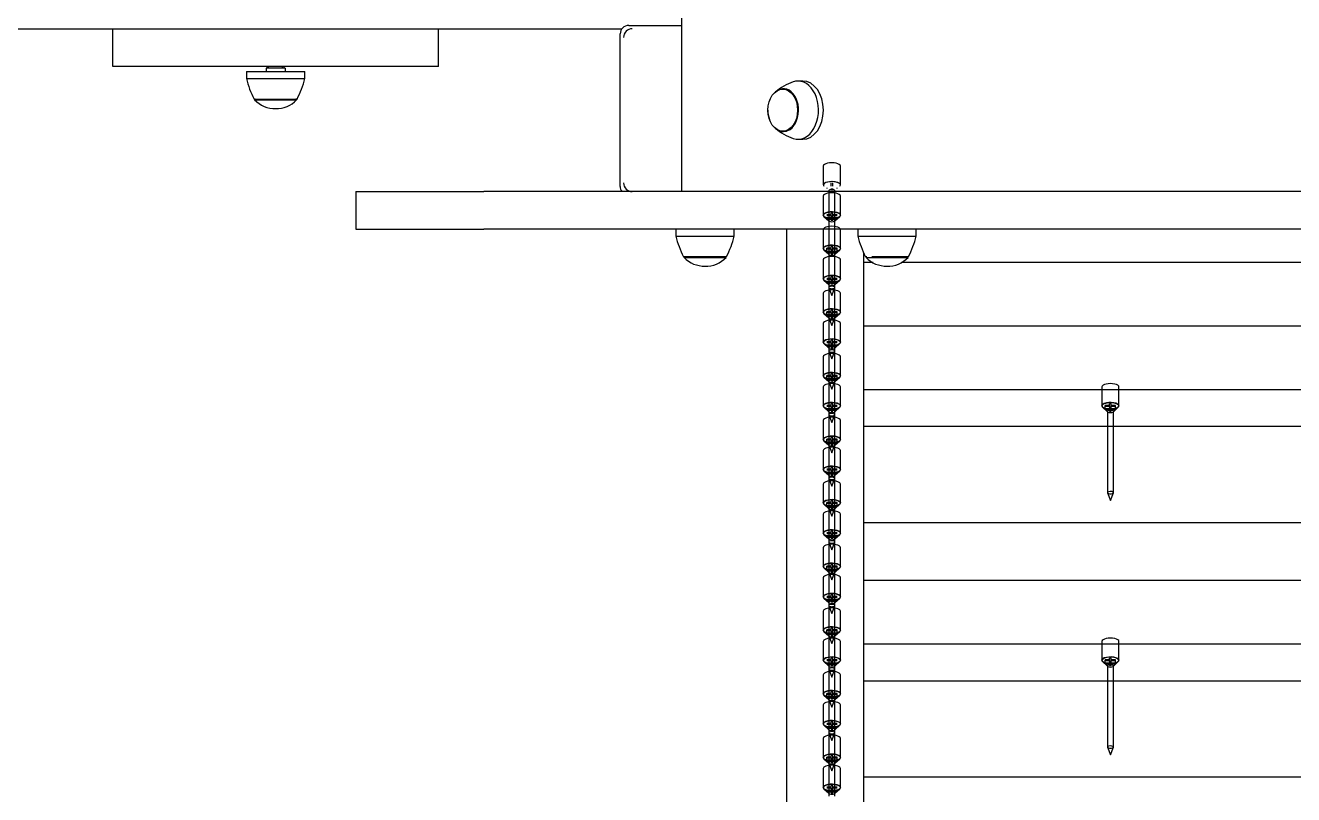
# Model space of a CAD drawing. Header units: millimetres. Extents: x 1089 to 46270, y 1624 to 35257.
# Drawn here: x 1147.19 to 1147.93, y 1645.432 to 1645.881 of the extents above; entities that cross this region are included whole.
import ezdxf

# ---------------------------------------------------------------- set-up
doc = ezdxf.new("R2010")
doc.units = ezdxf.units.MM

# ---------------------------------------------------------------- blocks, each defined once
blk = doc.blocks.new('A$C411B504A')
at = {"ltscale": 25.4}
for p, q in [((3.20576, 1.98708), (3.20576, 0.77191)), ((0.7226, 0.86692), (3.17094, 0.86692)), ((2.8739, 0.84492), (2.8739, 0.86692)), ((3.06392, 0.84492), (3.06392, 0.86692)), ((3.17494, 0.86892), (3.20576, 0.86892)), ((3.16994, 0.77491), (3.16994, 0.86392)), ((3.06392, 0.84492), (2.8739, 0.84492)), ((2.96341, 0.84392), (2.96341, 0.84192)), ((2.96441, 0.84392), (2.96341, 0.84392)), ((2.96391, 0.84492), (2.96391, 0.84392)), ((2.97341, 0.84392), (2.96441, 0.84392)), ((2.96483, 0.84392), (2.96483, 0.84492)), ((2.97299, 0.84392), (2.97299, 0.84492)), ((2.97441, 0.84392), (2.97341, 0.84392)), ((2.97391, 0.84392), (2.97391, 0.84492)), ((2.97441, 0.84392), (2.97441, 0.84192)), ((2.95191, 0.84192), (2.95191, 0.83792)), ((2.95191, 0.84192), (2.98591, 0.84192)), ((2.95191, 0.83792), (2.98591, 0.83792)), ((2.98591, 0.83792), (2.98591, 0.84192)), ((3.27648, 0.83642), (3.27365, 0.83642)), ((3.26692, 0.83167), (3.26481, 0.83167)), ((2.95641, 0.82592), (2.98141, 0.82592)), ((2.95666, 0.82623), (2.95666, 0.82542)), ((2.95666, 0.82542), (2.98116, 0.82542)), ((2.98116, 0.82542), (2.98116, 0.82622)), ((3.26481, 0.80717), (3.26692, 0.80717)), ((3.27365, 0.80241), (3.27648, 0.80241)), ((3.28845, 0.7868), (3.28845, 0.77575)), ((3.29845, 0.77575), (3.29845, 0.7868)), ((3.01568, 0.77191), (3.09038, 0.77191)), ((3.01568, 0.77191), (3.01568, 0.74991)), ((3.76538, 0.77191), (3.09038, 0.77191)), ((3.29045, 0.77411), (3.29045, 0.77372)), ((3.2917, 0.77253), (3.2917, 0.71591)), ((3.29295, 0.77508), (3.29295, 0.77693)), ((3.29295, 0.77372), (3.29295, 0.77274)), ((3.29395, 0.77508), (3.29395, 0.77693)), ((3.29395, 0.77274), (3.29395, 0.77372)), ((3.2952, 0.71591), (3.2952, 0.77253)), ((3.29645, 0.77372), (3.29645, 0.77411)), ((3.28845, 0.76922), (3.28845, 0.75817)), ((3.29845, 0.75817), (3.29845, 0.76922)), ((3.28886, 0.7574), (3.2917, 0.75481)), ((3.29295, 0.75836), (3.29045, 0.75836)), ((3.29045, 0.75797), (3.29295, 0.75797)), ((3.29295, 0.75652), (3.29045, 0.75652)), ((3.29045, 0.75642), (3.29045, 0.75613)), ((3.29045, 0.75613), (3.29295, 0.75613)), ((3.2917, 0.75481), (3.29185, 0.75468)), ((3.29395, 0.75934), (3.29295, 0.75934)), ((3.29295, 0.7575), (3.29295, 0.75934)), ((3.29295, 0.7575), (3.29295, 0.75652)), ((3.29395, 0.7575), (3.29295, 0.7575)), ((3.29295, 0.757), (3.29395, 0.757)), ((3.29295, 0.75613), (3.29295, 0.75652)), ((3.29295, 0.75613), (3.29295, 0.75515)), ((3.29295, 0.75515), (3.29395, 0.75515)), ((3.29395, 0.7575), (3.29395, 0.75934)), ((3.29645, 0.75836), (3.29395, 0.75836)), ((3.29395, 0.75797), (3.29645, 0.75797)), ((3.29395, 0.75652), (3.29395, 0.7575)), ((3.29395, 0.75613), (3.29395, 0.75652)), ((3.29645, 0.75652), (3.29395, 0.75652)), ((3.29395, 0.75515), (3.29395, 0.75613)), ((3.29395, 0.75613), (3.29645, 0.75613)), ((3.29506, 0.75468), (3.2952, 0.75481)), ((3.2952, 0.75481), (3.29805, 0.7574)), ((3.29645, 0.75613), (3.29645, 0.75642)), ((3.01568, 0.74991), (3.09038, 0.74991)), ((3.76538, 0.74991), (3.09038, 0.74991)), ((3.20244, 0.74991), (3.20244, 0.74591)), ((3.23645, 0.74591), (3.23645, 0.74991)), ((3.26695, 0.74991), (3.26695, 0.0591)), ((3.28845, 0.74968), (3.28845, 0.73863)), ((3.29845, 0.73863), (3.29845, 0.74968)), ((3.30863, 0.74991), (3.30863, 0.74591)), ((3.34263, 0.74591), (3.34263, 0.74991)), ((3.20244, 0.74591), (3.23645, 0.74591)), ((3.30863, 0.74591), (3.34263, 0.74591)), ((3.20694, 0.73391), (3.23195, 0.73391)), ((3.20719, 0.73422), (3.20719, 0.73341)), ((3.20719, 0.73341), (3.2317, 0.73341)), ((3.2317, 0.73341), (3.2317, 0.73421)), ((3.28886, 0.73786), (3.2917, 0.73527)), ((3.29045, 0.73698), (3.29045, 0.73882)), ((3.29295, 0.73882), (3.29045, 0.73882)), ((3.29045, 0.73843), (3.29295, 0.73843)), ((3.29045, 0.73698), (3.29045, 0.73659)), ((3.29295, 0.73698), (3.29045, 0.73698)), ((3.29045, 0.73659), (3.29295, 0.73659)), ((3.2917, 0.73527), (3.29185, 0.73514)), ((3.29395, 0.7398), (3.29295, 0.7398)), ((3.29295, 0.73796), (3.29295, 0.7398)), ((3.29395, 0.73796), (3.29295, 0.73796)), ((3.29295, 0.73796), (3.29295, 0.73698)), ((3.29295, 0.73746), (3.29395, 0.73746)), ((3.29295, 0.73659), (3.29295, 0.73698)), ((3.29295, 0.73659), (3.29295, 0.73562)), ((3.29295, 0.73562), (3.29395, 0.73562)), ((3.29395, 0.73796), (3.29395, 0.7398)), ((3.29645, 0.73882), (3.29395, 0.73882)), ((3.29395, 0.73843), (3.29645, 0.73843)), ((3.29395, 0.73698), (3.29395, 0.73796)), ((3.29395, 0.73659), (3.29395, 0.73698)), ((3.29645, 0.73698), (3.29395, 0.73698)), ((3.29395, 0.73562), (3.29395, 0.73659)), ((3.29395, 0.73659), (3.29645, 0.73659)), ((3.29506, 0.73514), (3.2952, 0.73527)), ((3.2952, 0.73527), (3.29805, 0.73786)), ((3.29645, 0.73698), (3.29645, 0.73882)), ((3.29645, 0.73659), (3.29645, 0.73698)), ((3.31196, 0.73643), (3.31196, 0.0591)), ((3.31313, 0.73391), (3.31313, 0.73391)), ((3.31338, 0.73422), (3.31338, 0.73341)), ((3.31338, 0.73341), (3.33788, 0.73341)), ((3.31679, 0.73391), (3.33813, 0.73391)), ((3.33788, 0.73341), (3.33788, 0.73421)), ((3.28845, 0.73209), (3.28845, 0.72104)), ((3.29845, 0.72104), (3.29845, 0.73209)), ((3.31196, 0.73062), (3.31758, 0.73062)), ((3.33414, 0.73062), (3.7419, 0.73062)), ((3.28886, 0.72027), (3.2917, 0.71768)), ((3.29295, 0.72124), (3.29045, 0.72124)), ((3.29045, 0.72085), (3.29295, 0.72085)), ((3.29295, 0.7194), (3.29045, 0.7194)), ((3.29045, 0.7193), (3.29045, 0.71901)), ((3.29045, 0.71901), (3.29295, 0.71901)), ((3.29395, 0.72222), (3.29295, 0.72222)), ((3.29295, 0.72037), (3.29295, 0.72222)), ((3.29295, 0.72037), (3.29295, 0.7194)), ((3.29395, 0.72037), (3.29295, 0.72037)), ((3.29295, 0.71987), (3.29395, 0.71987)), ((3.29295, 0.71901), (3.29295, 0.7194)), ((3.29295, 0.71901), (3.29295, 0.71803)), ((3.29295, 0.71803), (3.29395, 0.71803)), ((3.29395, 0.72037), (3.29395, 0.72222)), ((3.29645, 0.72124), (3.29395, 0.72124)), ((3.29395, 0.72085), (3.29645, 0.72085)), ((3.29395, 0.7194), (3.29395, 0.72037)), ((3.29395, 0.71901), (3.29395, 0.7194)), ((3.29645, 0.7194), (3.29395, 0.7194)), ((3.29395, 0.71901), (3.29645, 0.71901)), ((3.29395, 0.71803), (3.29395, 0.71901)), ((3.2952, 0.71768), (3.29805, 0.72027)), ((3.29645, 0.71901), (3.29645, 0.7193)), ((3.28845, 0.71255), (3.28845, 0.7015)), ((3.2917, 0.71768), (3.29185, 0.71755)), ((3.2917, 0.71591), (3.2917, 0.69833)), ((3.29172, 0.71581), (3.29345, 0.71131)), ((3.29345, 0.71131), (3.29519, 0.71581)), ((3.29506, 0.71755), (3.2952, 0.71768)), ((3.2952, 0.69833), (3.2952, 0.71591)), ((3.29845, 0.7015), (3.29845, 0.71255)), ((3.28886, 0.70073), (3.2917, 0.69814)), ((3.29045, 0.69986), (3.29045, 0.7017)), ((3.29295, 0.7017), (3.29045, 0.7017)), ((3.29045, 0.70131), (3.29295, 0.70131)), ((3.29045, 0.69986), (3.29045, 0.69947)), ((3.29295, 0.69986), (3.29045, 0.69986)), ((3.29045, 0.69947), (3.29295, 0.69947)), ((3.2917, 0.69833), (3.2917, 0.67879)), ((3.2917, 0.69814), (3.29185, 0.69801)), ((3.29172, 0.69823), (3.29345, 0.69372)), ((3.29395, 0.70268), (3.29295, 0.70268)), ((3.29295, 0.70084), (3.29295, 0.70268)), ((3.29395, 0.70084), (3.29295, 0.70084)), ((3.29295, 0.70084), (3.29295, 0.69986)), ((3.29295, 0.70033), (3.29395, 0.70033)), ((3.29295, 0.69947), (3.29295, 0.69986)), ((3.29295, 0.69947), (3.29295, 0.69849)), ((3.29295, 0.69849), (3.29395, 0.69849)), ((3.29345, 0.69372), (3.29519, 0.69823)), ((3.29395, 0.70084), (3.29395, 0.70268)), ((3.29645, 0.7017), (3.29395, 0.7017)), ((3.29395, 0.70131), (3.29645, 0.70131)), ((3.29395, 0.69986), (3.29395, 0.70084)), ((3.29395, 0.69947), (3.29395, 0.69986)), ((3.29645, 0.69986), (3.29395, 0.69986)), ((3.29395, 0.69849), (3.29395, 0.69947)), ((3.29395, 0.69947), (3.29645, 0.69947)), ((3.29506, 0.69801), (3.2952, 0.69814)), ((3.2952, 0.69814), (3.29805, 0.70073)), ((3.2952, 0.67879), (3.2952, 0.69833)), ((3.29645, 0.69986), (3.29645, 0.7017)), ((3.29645, 0.69947), (3.29645, 0.69986)), ((3.28845, 0.69497), (3.28845, 0.68392)), ((3.29845, 0.68392), (3.29845, 0.69497)), ((3.31196, 0.6935), (4.25509, 0.6935)), ((3.28886, 0.68315), (3.2917, 0.68056)), ((3.29295, 0.68411), (3.29045, 0.68411)), ((3.29045, 0.68372), (3.29295, 0.68372)), ((3.29295, 0.68227), (3.29045, 0.68227)), ((3.29045, 0.68217), (3.29045, 0.68188)), ((3.29045, 0.68188), (3.29295, 0.68188)), ((3.29395, 0.68509), (3.29295, 0.68509)), ((3.29295, 0.68325), (3.29295, 0.68509)), ((3.29395, 0.68325), (3.29295, 0.68325)), ((3.29295, 0.68325), (3.29295, 0.68227)), ((3.29295, 0.68275), (3.29395, 0.68275)), ((3.29295, 0.68188), (3.29295, 0.68227)), ((3.29295, 0.68188), (3.29295, 0.68091)), ((3.29295, 0.68091), (3.29395, 0.68091)), ((3.29395, 0.68325), (3.29395, 0.68509)), ((3.29645, 0.68411), (3.29395, 0.68411)), ((3.29395, 0.68372), (3.29645, 0.68372)), ((3.29395, 0.68227), (3.29395, 0.68325)), ((3.29395, 0.68188), (3.29395, 0.68227)), ((3.29645, 0.68227), (3.29395, 0.68227)), ((3.29395, 0.68188), (3.29645, 0.68188)), ((3.29395, 0.68091), (3.29395, 0.68188)), ((3.2952, 0.68056), (3.29805, 0.68315)), ((3.29645, 0.68188), (3.29645, 0.68217)), ((3.28845, 0.67543), (3.28845, 0.66438)), ((3.2917, 0.68056), (3.29185, 0.68043)), ((3.2917, 0.67879), (3.2917, 0.6612)), ((3.29172, 0.67869), (3.29345, 0.67418)), ((3.29345, 0.67418), (3.29519, 0.67869)), ((3.29506, 0.68043), (3.2952, 0.68056)), ((3.2952, 0.6612), (3.2952, 0.67879)), ((3.29845, 0.66438), (3.29845, 0.67543)), ((3.28886, 0.66361), (3.2917, 0.66102)), ((3.29295, 0.66458), (3.29045, 0.66458)), ((3.29045, 0.66273), (3.29045, 0.66458)), ((3.29045, 0.66418), (3.29295, 0.66418)), ((3.29045, 0.66273), (3.29045, 0.66234)), ((3.29295, 0.66273), (3.29045, 0.66273)), ((3.29045, 0.66234), (3.29295, 0.66234)), ((3.2917, 0.6612), (3.2917, 0.64166)), ((3.2917, 0.66102), (3.29185, 0.66089)), ((3.29172, 0.6611), (3.29345, 0.6566)), ((3.29395, 0.66555), (3.29295, 0.66555)), ((3.29295, 0.66371), (3.29295, 0.66555)), ((3.29295, 0.66371), (3.29295, 0.66273)), ((3.29395, 0.66371), (3.29295, 0.66371)), ((3.29295, 0.66321), (3.29395, 0.66321)), ((3.29295, 0.66234), (3.29295, 0.66273)), ((3.29295, 0.66234), (3.29295, 0.66137)), ((3.29295, 0.66137), (3.29395, 0.66137)), ((3.29345, 0.6566), (3.29519, 0.6611)), ((3.29395, 0.66371), (3.29395, 0.66555)), ((3.29645, 0.66458), (3.29395, 0.66458)), ((3.29395, 0.66418), (3.29645, 0.66418)), ((3.29395, 0.66273), (3.29395, 0.66371)), ((3.29395, 0.66234), (3.29395, 0.66273)), ((3.29645, 0.66273), (3.29395, 0.66273)), ((3.29395, 0.66234), (3.29645, 0.66234)), ((3.29395, 0.66137), (3.29395, 0.66234)), ((3.29506, 0.66089), (3.2952, 0.66102)), ((3.2952, 0.66102), (3.29805, 0.66361)), ((3.2952, 0.64166), (3.2952, 0.6612)), ((3.29645, 0.66273), (3.29645, 0.66458)), ((3.29645, 0.66234), (3.29645, 0.66273)), ((3.28845, 0.65784), (3.28845, 0.64679)), ((3.29845, 0.64679), (3.29845, 0.65784)), ((3.31196, 0.65637), (4.25509, 0.65637)), ((3.45098, 0.65784), (3.45098, 0.64679)), ((3.46098, 0.64679), (3.46098, 0.65784)), ((3.28886, 0.64602), (3.2917, 0.64343)), ((3.29295, 0.64699), (3.29045, 0.64699)), ((3.29045, 0.6466), (3.29295, 0.6466)), ((3.29295, 0.64515), (3.29045, 0.64515)), ((3.29045, 0.64505), (3.29045, 0.64476)), ((3.29045, 0.64476), (3.29295, 0.64476)), ((3.29395, 0.64797), (3.29295, 0.64797)), ((3.29295, 0.64613), (3.29295, 0.64797)), ((3.29295, 0.64613), (3.29295, 0.64515)), ((3.29395, 0.64613), (3.29295, 0.64613)), ((3.29295, 0.64562), (3.29395, 0.64562)), ((3.29295, 0.64476), (3.29295, 0.64515)), ((3.29295, 0.64476), (3.29295, 0.64378)), ((3.29395, 0.64613), (3.29395, 0.64797)), ((3.29645, 0.64699), (3.29395, 0.64699)), ((3.29395, 0.6466), (3.29645, 0.6466)), ((3.29395, 0.64515), (3.29395, 0.64613)), ((3.29645, 0.64515), (3.29395, 0.64515)), ((3.29395, 0.64476), (3.29395, 0.64515)), ((3.29395, 0.64476), (3.29645, 0.64476)), ((3.29395, 0.64378), (3.29395, 0.64476)), ((3.2952, 0.64343), (3.29805, 0.64602)), ((3.29645, 0.64476), (3.29645, 0.64505)), ((3.45138, 0.64602), (3.45423, 0.64343)), ((3.45548, 0.64699), (3.45298, 0.64699)), ((3.45298, 0.64515), (3.45298, 0.64699)), ((3.45298, 0.6466), (3.45548, 0.6466)), ((3.45298, 0.64515), (3.45298, 0.64476)), ((3.45548, 0.64515), (3.45298, 0.64515)), ((3.45298, 0.64476), (3.45548, 0.64476)), ((3.45648, 0.64797), (3.45548, 0.64797)), ((3.45548, 0.64613), (3.45548, 0.64797)), ((3.45548, 0.64613), (3.45548, 0.64515)), ((3.45648, 0.64613), (3.45548, 0.64613)), ((3.45548, 0.64562), (3.45648, 0.64562)), ((3.45548, 0.64476), (3.45548, 0.64515)), ((3.45548, 0.64476), (3.45548, 0.64378)), ((3.45648, 0.64613), (3.45648, 0.64797)), ((3.45898, 0.64699), (3.45648, 0.64699)), ((3.45648, 0.6466), (3.45898, 0.6466)), ((3.45648, 0.64515), (3.45648, 0.64613)), ((3.45648, 0.64476), (3.45648, 0.64515)), ((3.45898, 0.64515), (3.45648, 0.64515)), ((3.45648, 0.64378), (3.45648, 0.64476)), ((3.45648, 0.64476), (3.45898, 0.64476)), ((3.45773, 0.64343), (3.46057, 0.64602)), ((3.45898, 0.64515), (3.45898, 0.64699)), ((3.45898, 0.64476), (3.45898, 0.64515)), ((3.28845, 0.6383), (3.28845, 0.62726)), ((3.2917, 0.64343), (3.29185, 0.6433)), ((3.2917, 0.64166), (3.2917, 0.62408)), ((3.29172, 0.64156), (3.29345, 0.63706)), ((3.29295, 0.64378), (3.29395, 0.64378)), ((3.29345, 0.63706), (3.29519, 0.64156)), ((3.29506, 0.6433), (3.2952, 0.64343)), ((3.2952, 0.62408), (3.2952, 0.64166)), ((3.29845, 0.62726), (3.29845, 0.6383)), ((3.45423, 0.64357), (3.45423, 0.59616)), ((3.45423, 0.64343), (3.45437, 0.6433)), ((3.45548, 0.64378), (3.45648, 0.64378)), ((3.45759, 0.6433), (3.45773, 0.64343)), ((3.45773, 0.59616), (3.45773, 0.64357)), ((4.25209, 0.6347), (3.31196, 0.6347)), ((3.28886, 0.62649), (3.2917, 0.62389)), ((3.29045, 0.62561), (3.29045, 0.62745)), ((3.29295, 0.62745), (3.29045, 0.62745)), ((3.29045, 0.62706), (3.29295, 0.62706)), ((3.29045, 0.62561), (3.29045, 0.62522)), ((3.29295, 0.62561), (3.29045, 0.62561)), ((3.29045, 0.62522), (3.29295, 0.62522)), ((3.2917, 0.62408), (3.2917, 0.60454)), ((3.2917, 0.62389), (3.29185, 0.62376)), ((3.29172, 0.62398), (3.29345, 0.61947)), ((3.29395, 0.62843), (3.29295, 0.62843)), ((3.29295, 0.62659), (3.29295, 0.62843)), ((3.29295, 0.62659), (3.29295, 0.62561)), ((3.29395, 0.62659), (3.29295, 0.62659)), ((3.29295, 0.62608), (3.29395, 0.62608)), ((3.29295, 0.62522), (3.29295, 0.62561)), ((3.29295, 0.62522), (3.29295, 0.62424)), ((3.29295, 0.62424), (3.29395, 0.62424)), ((3.29345, 0.61947), (3.29519, 0.62398)), ((3.29395, 0.62659), (3.29395, 0.62843)), ((3.29645, 0.62745), (3.29395, 0.62745)), ((3.29395, 0.62706), (3.29645, 0.62706)), ((3.29395, 0.62561), (3.29395, 0.62659)), ((3.29395, 0.62522), (3.29395, 0.62561)), ((3.29645, 0.62561), (3.29395, 0.62561)), ((3.29395, 0.62522), (3.29645, 0.62522)), ((3.29395, 0.62424), (3.29395, 0.62522)), ((3.29506, 0.62376), (3.2952, 0.62389)), ((3.2952, 0.62389), (3.29805, 0.62649)), ((3.2952, 0.60454), (3.2952, 0.62408)), ((3.29645, 0.62561), (3.29645, 0.62745)), ((3.29645, 0.62522), (3.29645, 0.62561)), ((3.28845, 0.62072), (3.28845, 0.60967)), ((3.29845, 0.60967), (3.29845, 0.62072)), ((3.28886, 0.6089), (3.2917, 0.60631)), ((3.29295, 0.60987), (3.29045, 0.60987)), ((3.29045, 0.60947), (3.29295, 0.60947)), ((3.29295, 0.60802), (3.29045, 0.60802)), ((3.29045, 0.60792), (3.29045, 0.60763)), ((3.29045, 0.60763), (3.29295, 0.60763)), ((3.29295, 0.609), (3.29295, 0.61084)), ((3.29395, 0.61084), (3.29295, 0.61084)), ((3.29295, 0.609), (3.29295, 0.60802)), ((3.29395, 0.609), (3.29295, 0.609)), ((3.29295, 0.6085), (3.29395, 0.6085)), ((3.29295, 0.60763), (3.29295, 0.60802)), ((3.29295, 0.60763), (3.29295, 0.60666)), ((3.29395, 0.609), (3.29395, 0.61084)), ((3.29645, 0.60987), (3.29395, 0.60987)), ((3.29395, 0.60947), (3.29645, 0.60947)), ((3.29395, 0.60802), (3.29395, 0.609)), ((3.29395, 0.60763), (3.29395, 0.60802)), ((3.29645, 0.60802), (3.29395, 0.60802)), ((3.29395, 0.60666), (3.29395, 0.60763)), ((3.29395, 0.60763), (3.29645, 0.60763)), ((3.2952, 0.60631), (3.29805, 0.6089)), ((3.29645, 0.60763), (3.29645, 0.60792)), ((3.28845, 0.60118), (3.28845, 0.59013)), ((3.2917, 0.60631), (3.29185, 0.60618)), ((3.2917, 0.60454), (3.2917, 0.58695)), ((3.29172, 0.60444), (3.29345, 0.59994)), ((3.29295, 0.60666), (3.29395, 0.60666)), ((3.29345, 0.59994), (3.29519, 0.60444)), ((3.29506, 0.60618), (3.2952, 0.60631)), ((3.2952, 0.58695), (3.2952, 0.60454)), ((3.29845, 0.59013), (3.29845, 0.60118)), ((3.45425, 0.59606), (3.45598, 0.59156)), ((3.45598, 0.59156), (3.45771, 0.59606)), ((3.28886, 0.58936), (3.2917, 0.58677)), ((3.29045, 0.58848), (3.29045, 0.59033)), ((3.29295, 0.59033), (3.29045, 0.59033)), ((3.29045, 0.58994), (3.29295, 0.58994)), ((3.29045, 0.58848), (3.29045, 0.58809)), ((3.29295, 0.58848), (3.29045, 0.58848)), ((3.29045, 0.58809), (3.29295, 0.58809)), ((3.2917, 0.58695), (3.2917, 0.56741)), ((3.2917, 0.58677), (3.29185, 0.58664)), ((3.29172, 0.58685), (3.29345, 0.58235)), ((3.29395, 0.5913), (3.29295, 0.5913)), ((3.29295, 0.58946), (3.29295, 0.5913)), ((3.29395, 0.58946), (3.29295, 0.58946)), ((3.29295, 0.58946), (3.29295, 0.58848)), ((3.29295, 0.58896), (3.29395, 0.58896)), ((3.29295, 0.58809), (3.29295, 0.58848)), ((3.29295, 0.58809), (3.29295, 0.58712)), ((3.29295, 0.58712), (3.29395, 0.58712)), ((3.29345, 0.58235), (3.29519, 0.58685)), ((3.29395, 0.58946), (3.29395, 0.5913)), ((3.29645, 0.59033), (3.29395, 0.59033)), ((3.29395, 0.58994), (3.29645, 0.58994)), ((3.29395, 0.58848), (3.29395, 0.58946)), ((3.29395, 0.58809), (3.29395, 0.58848)), ((3.29645, 0.58848), (3.29395, 0.58848)), ((3.29395, 0.58809), (3.29645, 0.58809)), ((3.29395, 0.58712), (3.29395, 0.58809)), ((3.29506, 0.58664), (3.2952, 0.58677)), ((3.2952, 0.58677), (3.29805, 0.58936)), ((3.2952, 0.56741), (3.2952, 0.58695)), ((3.29645, 0.58848), (3.29645, 0.59033)), ((3.29645, 0.58809), (3.29645, 0.58848)), ((3.28845, 0.58359), (3.28845, 0.57255)), ((3.29845, 0.57255), (3.29845, 0.58359)), ((3.31196, 0.5788), (4.25209, 0.5788)), ((3.28886, 0.57178), (3.2917, 0.56918)), ((3.29295, 0.57274), (3.29045, 0.57274)), ((3.29045, 0.57235), (3.29295, 0.57235)), ((3.29295, 0.5709), (3.29045, 0.5709)), ((3.29045, 0.5708), (3.29045, 0.57051)), ((3.29045, 0.57051), (3.29295, 0.57051)), ((3.29395, 0.57372), (3.29295, 0.57372)), ((3.29295, 0.57188), (3.29295, 0.57372)), ((3.29395, 0.57188), (3.29295, 0.57188)), ((3.29295, 0.57188), (3.29295, 0.5709)), ((3.29295, 0.57137), (3.29395, 0.57137)), ((3.29295, 0.57051), (3.29295, 0.5709)), ((3.29295, 0.57051), (3.29295, 0.56953)), ((3.29395, 0.57188), (3.29395, 0.57372)), ((3.29645, 0.57274), (3.29395, 0.57274)), ((3.29395, 0.57235), (3.29645, 0.57235)), ((3.29395, 0.5709), (3.29395, 0.57188)), ((3.29395, 0.57051), (3.29395, 0.5709)), ((3.29645, 0.5709), (3.29395, 0.5709)), ((3.29395, 0.57051), (3.29645, 0.57051)), ((3.29395, 0.56953), (3.29395, 0.57051)), ((3.2952, 0.56918), (3.29805, 0.57178)), ((3.29645, 0.57051), (3.29645, 0.5708)), ((3.28845, 0.56405), (3.28845, 0.55301)), ((3.2917, 0.56918), (3.29185, 0.56905)), ((3.2917, 0.56741), (3.2917, 0.54983)), ((3.29172, 0.56731), (3.29345, 0.56281)), ((3.29295, 0.56953), (3.29395, 0.56953)), ((3.29345, 0.56281), (3.29519, 0.56731)), ((3.29506, 0.56905), (3.2952, 0.56918)), ((3.2952, 0.54983), (3.2952, 0.56741)), ((3.29845, 0.55301), (3.29845, 0.56405)), ((3.28886, 0.55224), (3.2917, 0.54964)), ((3.29045, 0.55136), (3.29045, 0.5532)), ((3.29295, 0.5532), (3.29045, 0.5532)), ((3.29045, 0.55281), (3.29295, 0.55281)), ((3.29045, 0.55136), (3.29045, 0.55097)), ((3.29295, 0.55136), (3.29045, 0.55136)), ((3.29045, 0.55097), (3.29295, 0.55097)), ((3.2917, 0.54983), (3.2917, 0.53029)), ((3.2917, 0.54964), (3.29185, 0.54951)), ((3.29172, 0.54973), (3.29345, 0.54523)), ((3.29395, 0.55418), (3.29295, 0.55418)), ((3.29295, 0.55234), (3.29295, 0.55418)), ((3.29295, 0.55234), (3.29295, 0.55136)), ((3.29395, 0.55234), (3.29295, 0.55234)), ((3.29295, 0.55183), (3.29395, 0.55183)), ((3.29295, 0.55097), (3.29295, 0.55136)), ((3.29295, 0.55097), (3.29295, 0.54999)), ((3.29295, 0.54999), (3.29395, 0.54999)), ((3.29345, 0.54523), (3.29519, 0.54973)), ((3.29395, 0.55234), (3.29395, 0.55418)), ((3.29645, 0.5532), (3.29395, 0.5532)), ((3.29395, 0.55281), (3.29645, 0.55281)), ((3.29395, 0.55136), (3.29395, 0.55234)), ((3.29395, 0.55097), (3.29395, 0.55136)), ((3.29645, 0.55136), (3.29395, 0.55136)), ((3.29395, 0.55097), (3.29645, 0.55097)), ((3.29395, 0.54999), (3.29395, 0.55097)), ((3.29506, 0.54951), (3.2952, 0.54964)), ((3.2952, 0.54964), (3.29805, 0.55224)), ((3.2952, 0.53029), (3.2952, 0.54983)), ((3.29645, 0.55136), (3.29645, 0.5532)), ((3.29645, 0.55097), (3.29645, 0.55136)), ((3.28845, 0.54647), (3.28845, 0.53542)), ((3.29845, 0.53542), (3.29845, 0.54647)), ((3.31196, 0.545), (4.25509, 0.545)), ((3.28886, 0.53465), (3.2917, 0.53206)), ((3.29295, 0.53562), (3.29045, 0.53562)), ((3.29045, 0.53523), (3.29295, 0.53523)), ((3.29295, 0.53377), (3.29045, 0.53377)), ((3.29045, 0.53367), (3.29045, 0.53338)), ((3.29045, 0.53338), (3.29295, 0.53338)), ((3.29395, 0.53659), (3.29295, 0.53659)), ((3.29295, 0.53475), (3.29295, 0.53659)), ((3.29395, 0.53475), (3.29295, 0.53475)), ((3.29295, 0.53475), (3.29295, 0.53377)), ((3.29295, 0.53425), (3.29395, 0.53425)), ((3.29295, 0.53338), (3.29295, 0.53377)), ((3.29295, 0.53338), (3.29295, 0.53241)), ((3.29395, 0.53475), (3.29395, 0.53659)), ((3.29645, 0.53562), (3.29395, 0.53562)), ((3.29395, 0.53523), (3.29645, 0.53523)), ((3.29395, 0.53377), (3.29395, 0.53475)), ((3.29395, 0.53338), (3.29395, 0.53377)), ((3.29645, 0.53377), (3.29395, 0.53377)), ((3.29395, 0.53338), (3.29645, 0.53338)), ((3.29395, 0.53241), (3.29395, 0.53338)), ((3.2952, 0.53206), (3.29805, 0.53465)), ((3.29645, 0.53338), (3.29645, 0.53367)), ((3.28845, 0.52693), (3.28845, 0.51588)), ((3.2917, 0.53206), (3.29185, 0.53193)), ((3.2917, 0.53029), (3.2917, 0.5127)), ((3.29172, 0.53019), (3.29345, 0.52569)), ((3.29295, 0.53241), (3.29395, 0.53241)), ((3.29345, 0.52569), (3.29519, 0.53019)), ((3.29506, 0.53193), (3.2952, 0.53206)), ((3.2952, 0.5127), (3.2952, 0.53029)), ((3.29845, 0.51588), (3.29845, 0.52693)), ((3.28886, 0.51511), (3.2917, 0.51252)), ((3.29295, 0.51608), (3.29045, 0.51608)), ((3.29045, 0.51424), (3.29045, 0.51608)), ((3.29045, 0.51569), (3.29295, 0.51569)), ((3.29295, 0.51424), (3.29045, 0.51424)), ((3.29045, 0.51424), (3.29045, 0.51384)), ((3.29045, 0.51384), (3.29295, 0.51384)), ((3.2917, 0.5127), (3.2917, 0.49317)), ((3.2917, 0.51252), (3.29185, 0.51239)), ((3.29172, 0.5126), (3.29345, 0.5081)), ((3.29395, 0.51705), (3.29295, 0.51705)), ((3.29295, 0.51521), (3.29295, 0.51705)), ((3.29295, 0.51521), (3.29295, 0.51424)), ((3.29395, 0.51521), (3.29295, 0.51521)), ((3.29295, 0.51471), (3.29395, 0.51471)), ((3.29295, 0.51384), (3.29295, 0.51424)), ((3.29295, 0.51384), (3.29295, 0.51287)), ((3.29295, 0.51287), (3.29395, 0.51287)), ((3.29345, 0.5081), (3.29519, 0.5126)), ((3.29395, 0.51521), (3.29395, 0.51705)), ((3.29645, 0.51608), (3.29395, 0.51608)), ((3.29395, 0.51569), (3.29645, 0.51569)), ((3.29395, 0.51424), (3.29395, 0.51521)), ((3.29395, 0.51384), (3.29395, 0.51424)), ((3.29645, 0.51424), (3.29395, 0.51424)), ((3.29395, 0.51287), (3.29395, 0.51384)), ((3.29395, 0.51384), (3.29645, 0.51384)), ((3.29506, 0.51239), (3.2952, 0.51252)), ((3.2952, 0.51252), (3.29805, 0.51511)), ((3.2952, 0.49317), (3.2952, 0.5127)), ((3.29645, 0.51424), (3.29645, 0.51608)), ((3.29645, 0.51384), (3.29645, 0.51424)), ((3.28845, 0.50934), (3.28845, 0.4983)), ((3.29845, 0.4983), (3.29845, 0.50934)), ((3.31196, 0.50787), (4.25509, 0.50787)), ((3.45098, 0.50934), (3.45098, 0.4983)), ((3.46098, 0.4983), (3.46098, 0.50934)), ((3.28886, 0.49753), (3.2917, 0.49493)), ((3.29295, 0.49849), (3.29045, 0.49849)), ((3.29045, 0.4981), (3.29295, 0.4981)), ((3.29295, 0.49665), (3.29045, 0.49665)), ((3.29045, 0.49655), (3.29045, 0.49626)), ((3.29045, 0.49626), (3.29295, 0.49626)), ((3.29395, 0.49947), (3.29295, 0.49947)), ((3.29295, 0.49763), (3.29295, 0.49947)), ((3.29295, 0.49763), (3.29295, 0.49665)), ((3.29395, 0.49763), (3.29295, 0.49763)), ((3.29295, 0.49712), (3.29395, 0.49712)), ((3.29295, 0.49626), (3.29295, 0.49665)), ((3.29295, 0.49626), (3.29295, 0.49528)), ((3.29395, 0.49763), (3.29395, 0.49947)), ((3.29645, 0.49849), (3.29395, 0.49849)), ((3.29395, 0.4981), (3.29645, 0.4981)), ((3.29395, 0.49665), (3.29395, 0.49763)), ((3.29395, 0.49626), (3.29395, 0.49665)), ((3.29645, 0.49665), (3.29395, 0.49665)), ((3.29395, 0.49528), (3.29395, 0.49626)), ((3.29395, 0.49626), (3.29645, 0.49626)), ((3.2952, 0.49493), (3.29805, 0.49753)), ((3.29645, 0.49626), (3.29645, 0.49655)), ((3.45138, 0.49753), (3.45423, 0.49493)), ((3.45298, 0.49665), (3.45298, 0.49849)), ((3.45548, 0.49849), (3.45298, 0.49849)), ((3.45298, 0.4981), (3.45548, 0.4981)), ((3.45298, 0.49665), (3.45298, 0.49626)), ((3.45548, 0.49665), (3.45298, 0.49665)), ((3.45298, 0.49626), (3.45548, 0.49626)), ((3.45548, 0.49763), (3.45548, 0.49947)), ((3.45648, 0.49947), (3.45548, 0.49947)), ((3.45648, 0.49763), (3.45548, 0.49763)), ((3.45548, 0.49763), (3.45548, 0.49665)), ((3.45548, 0.49712), (3.45648, 0.49712)), ((3.45548, 0.49626), (3.45548, 0.49665)), ((3.45548, 0.49626), (3.45548, 0.49528)), ((3.45648, 0.49763), (3.45648, 0.49947)), ((3.45898, 0.49849), (3.45648, 0.49849)), ((3.45648, 0.4981), (3.45898, 0.4981)), ((3.45648, 0.49665), (3.45648, 0.49763)), ((3.45898, 0.49665), (3.45648, 0.49665)), ((3.45648, 0.49626), (3.45648, 0.49665)), ((3.45648, 0.49626), (3.45898, 0.49626)), ((3.45648, 0.49528), (3.45648, 0.49626)), ((3.45773, 0.49493), (3.46057, 0.49753)), ((3.45898, 0.49665), (3.45898, 0.49849)), ((3.45898, 0.49626), (3.45898, 0.49665)), ((3.28845, 0.4898), (3.28845, 0.47876)), ((3.2917, 0.49493), (3.29185, 0.4948)), ((3.2917, 0.49317), (3.2917, 0.47558)), ((3.29172, 0.49306), (3.29345, 0.48856)), ((3.29295, 0.49528), (3.29395, 0.49528)), ((3.29345, 0.48856), (3.29519, 0.49306)), ((3.29506, 0.4948), (3.2952, 0.49493)), ((3.2952, 0.47558), (3.2952, 0.49317)), ((3.29845, 0.47876), (3.29845, 0.4898)), ((3.45423, 0.49507), (3.45423, 0.44766)), ((3.45423, 0.49493), (3.45437, 0.4948)), ((3.45548, 0.49528), (3.45648, 0.49528)), ((3.45759, 0.4948), (3.45773, 0.49493)), ((3.45773, 0.44766), (3.45773, 0.49507)), ((4.25209, 0.4862), (3.31196, 0.4862)), ((3.28886, 0.47799), (3.2917, 0.47539)), ((3.29045, 0.47711), (3.29045, 0.47895)), ((3.29295, 0.47895), (3.29045, 0.47895)), ((3.29045, 0.47856), (3.29295, 0.47856)), ((3.29045, 0.47711), (3.29045, 0.47672)), ((3.29295, 0.47711), (3.29045, 0.47711)), ((3.29045, 0.47672), (3.29295, 0.47672)), ((3.2917, 0.47558), (3.2917, 0.45604)), ((3.2917, 0.47539), (3.29185, 0.47527)), ((3.29172, 0.47548), (3.29345, 0.47098)), ((3.29395, 0.47993), (3.29295, 0.47993)), ((3.29295, 0.47809), (3.29295, 0.47993)), ((3.29395, 0.47809), (3.29295, 0.47809)), ((3.29295, 0.47809), (3.29295, 0.47711)), ((3.29295, 0.47758), (3.29395, 0.47758)), ((3.29295, 0.47672), (3.29295, 0.47711)), ((3.29295, 0.47672), (3.29295, 0.47574)), ((3.29295, 0.47574), (3.29395, 0.47574)), ((3.29345, 0.47098), (3.29519, 0.47548)), ((3.29395, 0.47809), (3.29395, 0.47993)), ((3.29645, 0.47895), (3.29395, 0.47895)), ((3.29395, 0.47856), (3.29645, 0.47856)), ((3.29395, 0.47711), (3.29395, 0.47809)), ((3.29395, 0.47672), (3.29395, 0.47711)), ((3.29645, 0.47711), (3.29395, 0.47711)), ((3.29395, 0.47672), (3.29645, 0.47672)), ((3.29395, 0.47574), (3.29395, 0.47672)), ((3.29506, 0.47527), (3.2952, 0.47539)), ((3.2952, 0.47539), (3.29805, 0.47799)), ((3.2952, 0.45604), (3.2952, 0.47558)), ((3.29645, 0.47711), (3.29645, 0.47895)), ((3.29645, 0.47672), (3.29645, 0.47711)), ((3.28845, 0.47222), (3.28845, 0.46117)), ((3.29845, 0.46117), (3.29845, 0.47222)), ((3.28886, 0.4604), (3.2917, 0.45781)), ((3.29295, 0.46137), (3.29045, 0.46137)), ((3.29045, 0.46098), (3.29295, 0.46098)), ((3.29295, 0.45953), (3.29045, 0.45953)), ((3.29045, 0.45942), (3.29045, 0.45914)), ((3.29045, 0.45914), (3.29295, 0.45914)), ((3.29395, 0.46234), (3.29295, 0.46234)), ((3.29295, 0.4605), (3.29295, 0.46234)), ((3.29395, 0.4605), (3.29295, 0.4605)), ((3.29295, 0.4605), (3.29295, 0.45953)), ((3.29295, 0.46), (3.29395, 0.46)), ((3.29295, 0.45914), (3.29295, 0.45953)), ((3.29295, 0.45914), (3.29295, 0.45816)), ((3.29395, 0.4605), (3.29395, 0.46234)), ((3.29645, 0.46137), (3.29395, 0.46137)), ((3.29395, 0.46098), (3.29645, 0.46098)), ((3.29395, 0.45953), (3.29395, 0.4605)), ((3.29395, 0.45914), (3.29395, 0.45953)), ((3.29645, 0.45953), (3.29395, 0.45953)), ((3.29395, 0.45914), (3.29645, 0.45914)), ((3.29395, 0.45816), (3.29395, 0.45914)), ((3.2952, 0.45781), (3.29805, 0.4604)), ((3.29645, 0.45914), (3.29645, 0.45942)), ((3.28845, 0.45268), (3.28845, 0.44163)), ((3.2917, 0.45781), (3.29185, 0.45768)), ((3.2917, 0.45604), (3.2917, 0.43846)), ((3.29172, 0.45594), (3.29345, 0.45144)), ((3.29295, 0.45816), (3.29395, 0.45816)), ((3.29345, 0.45144), (3.29519, 0.45594)), ((3.29506, 0.45768), (3.2952, 0.45781)), ((3.2952, 0.43846), (3.2952, 0.45604)), ((3.29845, 0.44163), (3.29845, 0.45268)), ((3.45425, 0.44756), (3.45598, 0.44306)), ((3.45598, 0.44306), (3.45771, 0.44756)), ((3.28886, 0.44086), (3.2917, 0.43827)), ((3.29045, 0.43999), (3.29045, 0.44183)), ((3.29295, 0.44183), (3.29045, 0.44183)), ((3.29045, 0.44144), (3.29295, 0.44144)), ((3.29045, 0.43999), (3.29045, 0.4396)), ((3.29295, 0.43999), (3.29045, 0.43999)), ((3.29045, 0.4396), (3.29295, 0.4396)), ((3.2917, 0.43846), (3.2917, 0.41892)), ((3.2917, 0.43827), (3.29185, 0.43814)), ((3.29172, 0.43835), (3.29345, 0.43385)), ((3.29395, 0.4428), (3.29295, 0.4428)), ((3.29295, 0.44096), (3.29295, 0.4428)), ((3.29395, 0.44096), (3.29295, 0.44096)), ((3.29295, 0.44096), (3.29295, 0.43999)), ((3.29295, 0.44046), (3.29395, 0.44046)), ((3.29295, 0.4396), (3.29295, 0.43999)), ((3.29295, 0.4396), (3.29295, 0.43862)), ((3.29295, 0.43862), (3.29395, 0.43862)), ((3.29345, 0.43385), (3.29519, 0.43835)), ((3.29395, 0.44096), (3.29395, 0.4428)), ((3.29645, 0.44183), (3.29395, 0.44183)), ((3.29395, 0.44144), (3.29645, 0.44144)), ((3.29395, 0.43999), (3.29395, 0.44096)), ((3.29395, 0.4396), (3.29395, 0.43999)), ((3.29645, 0.43999), (3.29395, 0.43999)), ((3.29395, 0.4396), (3.29645, 0.4396)), ((3.29395, 0.43862), (3.29395, 0.4396)), ((3.29506, 0.43814), (3.2952, 0.43827)), ((3.2952, 0.43827), (3.29805, 0.44086)), ((3.2952, 0.41892), (3.2952, 0.43846)), ((3.29645, 0.43999), (3.29645, 0.44183)), ((3.29645, 0.4396), (3.29645, 0.43999)), ((3.28845, 0.43509), (3.28845, 0.42405)), ((3.29845, 0.42405), (3.29845, 0.43509)), ((3.31196, 0.4303), (4.25209, 0.4303)), ((3.28886, 0.42328), (3.2917, 0.42068)), ((3.29295, 0.42424), (3.29045, 0.42424)), ((3.29045, 0.42385), (3.29295, 0.42385)), ((3.29295, 0.4224), (3.29045, 0.4224)), ((3.29045, 0.4223), (3.29045, 0.42201)), ((3.29045, 0.42201), (3.29295, 0.42201)), ((3.29395, 0.42522), (3.29295, 0.42522)), ((3.29295, 0.42338), (3.29295, 0.42522)), ((3.29395, 0.42338), (3.29295, 0.42338)), ((3.29295, 0.42338), (3.29295, 0.4224)), ((3.29295, 0.42287), (3.29395, 0.42287)), ((3.29295, 0.42201), (3.29295, 0.4224)), ((3.29295, 0.42201), (3.29295, 0.42103)), ((3.29395, 0.42338), (3.29395, 0.42522)), ((3.29645, 0.42424), (3.29395, 0.42424)), ((3.29395, 0.42385), (3.29645, 0.42385)), ((3.29395, 0.4224), (3.29395, 0.42338)), ((3.29395, 0.42201), (3.29395, 0.4224)), ((3.29645, 0.4224), (3.29395, 0.4224)), ((3.29395, 0.42201), (3.29645, 0.42201)), ((3.29395, 0.42103), (3.29395, 0.42201)), ((3.2952, 0.42068), (3.29805, 0.42328)), ((3.29645, 0.42201), (3.29645, 0.4223)), ((3.2917, 0.42068), (3.29185, 0.42056)), ((3.29295, 0.42103), (3.29395, 0.42103)), ((3.29506, 0.42056), (3.2952, 0.42068))]:
    blk.add_line(p, q, dxfattribs=at)
for centre, radius, start, end in [((3.17494, 0.86392), 0.005, 90, 180), ((3.17694, 0.86192), 0.005, 90, 180), ((2.99882, 0.84867), 0.04813, 192.90338, 208.20871), ((2.9391, 0.84863), 0.04802, 331.77382, 347.11409), ((3.28261, 0.80336), 0.03465, 109.68293, 129.77222), ((2.96843, 0.83676), 0.01635, 223.92979, 271.66326), ((2.96946, 0.83658), 0.01617, 268.04797, 316.35898), ((3.27256, 0.81941), 0.01644, 179.97326, 199.52255), ((3.28261, 0.83547), 0.03464, 230.22674, 250.31811), ((3.17494, 0.77491), 0.005, 180, 216.8699), ((3.17694, 0.77691), 0.005, 180, 270), ((3.24935, 0.75665), 0.04813, 192.90338, 208.20871), ((3.18964, 0.75662), 0.04802, 331.77382, 347.11409), ((3.35554, 0.75665), 0.04813, 192.90338, 208.20871), ((3.29582, 0.75662), 0.04802, 331.77382, 347.11409), ((3.21897, 0.74475), 0.01635, 223.92979, 271.66326), ((3.21999, 0.74456), 0.01617, 268.04797, 316.35898), ((3.32515, 0.74475), 0.01635, 223.92979, 271.66326), ((3.32618, 0.74456), 0.01617, 268.04797, 316.35898)]:
    blk.add_arc(centre, radius, start, end, dxfattribs=at)
for centre, major_axis, ratio, start_param, end_param in [((3.27365, 0.81942), (0, 0.017), 0.707107, 2.911666, 6.283185), ((3.27365, 0.81942), (0, 0.017), 0.707107, 0, 0.2287), ((3.27648, 0.81942), (0, 0.017), 0.707107, 3.141593, 6.283185), ((3.26516, 0.81942), (0, -0.0125), 0.707107, 0, 3.671037), ((3.26516, 0.81942), (0, -0.0125), 0.707107, 5.742116, 6.283185), ((3.29345, 0.7868), (0.005, 0), 0.390731, 0, 3.141593), ((3.29345, 0.77575), (0.005, 0), 0.390731, 0, 3.546741), ((3.29345, 0.77575), (0.005, 0), 0.390731, 0, 3.141593), ((3.29345, 0.76922), (0.005, 0), 0.390731, 0, 3.141593), ((3.29345, 0.77253), (-0.00175, 0), 0.390731, 3.141593, 6.283185), ((3.29345, 0.77253), (-0.00175, 0), 0.390731, 0, 0.405148), ((3.29345, 0.77253), (-0.00175, 0), 0.390731, 2.736444, 3.141593), ((3.29345, 0.77575), (0.005, 0), 0.390731, 5.878037, 6.283185), ((3.29345, 0.75817), (0.005, 0), 0.390731, 0, 3.546741), ((3.29345, 0.75495), (-0.00175, 0), 0.390731, 3.141593, 6.283185), ((3.29345, 0.75495), (-0.00175, 0), 0.390731, 0, 3.141593), ((3.29345, 0.75817), (0.005, 0), 0.390731, 5.878037, 6.283185), ((3.29345, 0.74968), (0.005, 0), 0.390731, 0, 3.141593), ((3.29345, 0.73863), (0.005, 0), 0.390731, 0, 3.546741), ((3.29345, 0.73209), (0.005, 0), 0.390731, 0, 3.141593), ((3.29345, 0.73541), (-0.00175, 0), 0.390731, 3.141593, 6.283185), ((3.29345, 0.73541), (-0.00175, 0), 0.390731, 0, 3.141593), ((3.29345, 0.73863), (0.005, 0), 0.390731, 5.878037, 6.283185), ((3.29345, 0.72104), (0.005, 0), 0.390731, 0, 3.546741), ((3.29345, 0.71782), (-0.00175, 0), 0.390731, 3.141593, 6.283185), ((3.29345, 0.71782), (-0.00175, 0), 0.390731, 0, 3.141593), ((3.29345, 0.72104), (0.005, 0), 0.390731, 5.878037, 6.283185), ((3.29345, 0.71255), (0.005, 0), 0.390731, 0, 3.141593), ((3.29345, 0.71591), (-0.00175, 0), 0.390731, 2.992474, 6.283185), ((3.29345, 0.71591), (-0.00175, 0), 0.390731, 0, 0.149118), ((3.29345, 0.71591), (-0.00175, 0), 0.390731, 0.149118, 2.992474), ((3.29345, 0.7015), (0.005, 0), 0.390731, 0, 3.546741), ((3.29345, 0.69497), (0.005, 0), 0.390731, 0, 3.141593), ((3.29345, 0.69833), (-0.00175, 0), 0.390731, 2.992474, 6.283185), ((3.29345, 0.69828), (-0.00175, 0), 0.390731, 3.141593, 6.283185), ((3.29345, 0.69833), (-0.00175, 0), 0.390731, 0, 0.149118), ((3.29345, 0.69828), (-0.00175, 0), 0.390731, 0, 3.141593), ((3.29345, 0.69833), (-0.00175, 0), 0.390731, 0.149118, 2.992474), ((3.29345, 0.7015), (0.005, 0), 0.390731, 5.878037, 6.283185), ((3.29345, 0.68392), (0.005, 0), 0.390731, 0, 3.546741), ((3.29345, 0.6807), (-0.00175, 0), 0.390731, 3.141593, 6.283185), ((3.29345, 0.68392), (0.005, 0), 0.390731, 5.878037, 6.283185), ((3.29345, 0.67543), (0.005, 0), 0.390731, 0, 3.141593), ((3.29345, 0.6807), (-0.00175, 0), 0.390731, 0, 3.141593), ((3.29345, 0.67879), (-0.00175, 0), 0.390731, 2.992474, 6.283185), ((3.29345, 0.67879), (-0.00175, 0), 0.390731, 0, 0.149118), ((3.29345, 0.67879), (-0.00175, 0), 0.390731, 0.149118, 2.992474), ((3.29345, 0.66438), (0.005, 0), 0.390731, 0, 3.546741), ((3.29345, 0.65784), (0.005, 0), 0.390731, 0, 3.141593), ((3.29345, 0.6612), (-0.00175, 0), 0.390731, 2.992474, 6.283185), ((3.29345, 0.6612), (-0.00175, 0), 0.390731, 0, 0.149118), ((3.29345, 0.66116), (-0.00175, 0), 0.390731, 0, 3.141593), ((3.29345, 0.66116), (-0.00175, 0), 0.390731, 3.305826, 6.21942), ((3.29345, 0.6612), (-0.00175, 0), 0.390731, 0.149118, 2.992474), ((3.29345, 0.66438), (0.005, 0), 0.390731, 5.878037, 6.283185), ((3.45598, 0.65784), (0.005, 0), 0.390731, 0, 3.141593), ((3.29345, 0.64679), (0.005, 0), 0.390731, 0, 3.546741), ((3.29345, 0.64357), (-0.00175, 0), 0.390731, 3.141593, 6.283185), ((3.29345, 0.64679), (0.005, 0), 0.390731, 5.878037, 6.283185), ((3.45598, 0.64679), (0.005, 0), 0.390731, 0, 3.546741), ((3.45598, 0.64357), (-0.00175, 0), 0.390731, 3.141593, 6.283185), ((3.45598, 0.64679), (0.005, 0), 0.390731, 5.878037, 6.283185), ((3.29345, 0.6383), (0.005, 0), 0.390731, 0, 3.141593), ((3.29345, 0.64357), (-0.00175, 0), 0.390731, 0, 3.141593), ((3.29345, 0.64166), (-0.00175, 0), 0.390731, 2.992474, 6.283185), ((3.29345, 0.64166), (-0.00175, 0), 0.390731, 0, 0.149118), ((3.29345, 0.64166), (-0.00175, 0), 0.390731, 0.149118, 2.992474), ((3.45598, 0.64357), (-0.00175, 0), 0.390731, 0, 3.141593), ((3.29345, 0.62726), (0.005, 0), 0.390731, 0, 3.546741), ((3.29345, 0.62072), (0.005, 0), 0.390731, 0, 3.141593), ((3.29345, 0.62408), (-0.00175, 0), 0.390731, 2.992474, 6.283185), ((3.29345, 0.62403), (-0.00175, 0), 0.390731, 3.296715, 6.283185), ((3.29345, 0.62408), (-0.00175, 0), 0.390731, 0, 0.149118), ((3.29345, 0.62403), (-0.00175, 0), 0.390731, 0, 3.141593), ((3.29345, 0.62408), (-0.00175, 0), 0.390731, 0.149118, 2.992474), ((3.29345, 0.62726), (0.005, 0), 0.390731, 5.878037, 6.283185), ((3.29345, 0.60967), (0.005, 0), 0.390731, 0, 3.546741), ((3.29345, 0.60645), (-0.00175, 0), 0.390731, 3.141593, 6.283185), ((3.29345, 0.60967), (0.005, 0), 0.390731, 5.878037, 6.283185), ((3.29345, 0.60118), (-0.005, 0), 0.390731, 3.141593, 6.283185), ((3.29345, 0.60645), (-0.00175, 0), 0.390731, 0, 3.141593), ((3.29345, 0.60454), (-0.00175, 0), 0.390731, 2.992474, 6.283185), ((3.29345, 0.60454), (-0.00175, 0), 0.390731, 0, 0.149118), ((3.29345, 0.60454), (-0.00175, 0), 0.390731, 0.149118, 2.992474), ((3.29345, 0.59013), (0.005, 0), 0.390731, 0, 3.546741), ((3.45598, 0.59616), (0.00175, 0), 0.390731, 0, 3.290711), ((3.45598, 0.59616), (0.00175, 0), 0.390731, 3.290711, 6.134067), ((3.45598, 0.59616), (0.00175, 0), 0.390731, 6.134067, 6.283185), ((3.29345, 0.58359), (-0.005, 0), 0.390731, 3.141593, 6.283185), ((3.29345, 0.58695), (-0.00175, 0), 0.390731, 2.992474, 6.283185), ((3.29345, 0.58691), (-0.00175, 0), 0.390731, 3.141593, 6.283185), ((3.29345, 0.58695), (-0.00175, 0), 0.390731, 0, 0.149118), ((3.29345, 0.58691), (-0.00175, 0), 0.390731, 0, 3.141593), ((3.29345, 0.58695), (-0.00175, 0), 0.390731, 0.149118, 2.992474), ((3.29345, 0.59013), (0.005, 0), 0.390731, 5.878037, 6.283185), ((3.29345, 0.57255), (0.005, 0), 0.390731, 0, 3.546741), ((3.29345, 0.56932), (-0.00175, 0), 0.390731, 3.141593, 6.283185), ((3.29345, 0.57255), (0.005, 0), 0.390731, 5.878037, 6.283185), ((3.29345, 0.56405), (0.005, 0), 0.390731, 0, 3.141593), ((3.29345, 0.56932), (-0.00175, 0), 0.390731, 0, 3.141593), ((3.29345, 0.56741), (-0.00175, 0), 0.390731, 2.992474, 6.283185), ((3.29345, 0.56741), (-0.00175, 0), 0.390731, 0, 0.149118), ((3.29345, 0.56741), (-0.00175, 0), 0.390731, 0.149118, 2.992474), ((3.29345, 0.55301), (0.005, 0), 0.390731, 0, 3.546741), ((3.29345, 0.54647), (0.005, 0), 0.390731, 0, 3.141593), ((3.29345, 0.54983), (-0.00175, 0), 0.390731, 2.992474, 6.283185), ((3.29345, 0.54978), (-0.00175, 0), 0.390731, 3.141593, 6.283185), ((3.29345, 0.54983), (-0.00175, 0), 0.390731, 0, 0.149118), ((3.29345, 0.54978), (-0.00175, 0), 0.390731, 0, 3.141593), ((3.29345, 0.54983), (-0.00175, 0), 0.390731, 0.149118, 2.992474), ((3.29345, 0.55301), (0.005, 0), 0.390731, 5.878037, 6.283185), ((3.29345, 0.53542), (0.005, 0), 0.390731, 0, 3.546741), ((3.29345, 0.5322), (-0.00175, 0), 0.390731, 3.141593, 6.283185), ((3.29345, 0.53542), (0.005, 0), 0.390731, 5.878037, 6.283185), ((3.29345, 0.52693), (-0.005, 0), 0.390731, 3.141593, 6.283185), ((3.29345, 0.5322), (-0.00175, 0), 0.390731, 0, 3.141593), ((3.29345, 0.53029), (-0.00175, 0), 0.390731, 2.992474, 6.283185), ((3.29345, 0.53029), (-0.00175, 0), 0.390731, 0, 0.149118), ((3.29345, 0.53029), (-0.00175, 0), 0.390731, 0.149118, 2.992474), ((3.29345, 0.51588), (0.005, 0), 0.390731, 0, 3.546741), ((3.29345, 0.50934), (-0.005, 0), 0.390731, 3.141593, 6.283185), ((3.29345, 0.5127), (-0.00175, 0), 0.390731, 2.992474, 6.283185), ((3.29345, 0.51266), (-0.00175, 0), 0.390731, 3.141593, 6.283185), ((3.29345, 0.5127), (-0.00175, 0), 0.390731, 0, 0.149118), ((3.29345, 0.51266), (-0.00175, 0), 0.390731, 0, 3.141593), ((3.29345, 0.5127), (-0.00175, 0), 0.390731, 0.149118, 2.992474), ((3.29345, 0.51588), (0.005, 0), 0.390731, 5.878037, 6.283185), ((3.45598, 0.50934), (0.005, 0), 0.390731, 0, 3.141593), ((3.29345, 0.4983), (0.005, 0), 0.390731, 0, 3.546741), ((3.29345, 0.4983), (0.005, 0), 0.390731, 5.878037, 6.283185), ((3.45598, 0.4983), (0.005, 0), 0.390731, 0, 3.546741), ((3.45598, 0.4983), (0.005, 0), 0.390731, 5.878037, 6.283185), ((3.29345, 0.4898), (0.005, 0), 0.390731, 0, 3.141593), ((3.29345, 0.49507), (-0.00175, 0), 0.390731, 3.141593, 6.283185), ((3.29345, 0.49507), (-0.00175, 0), 0.390731, 0, 3.141593), ((3.29345, 0.49317), (-0.00175, 0), 0.390731, 2.992474, 6.283185), ((3.29345, 0.49317), (-0.00175, 0), 0.390731, 0, 0.149118), ((3.29345, 0.49317), (-0.00175, 0), 0.390731, 0.149118, 2.992474), ((3.45598, 0.49507), (-0.00175, 0), 0.390731, 3.141593, 6.283185), ((3.45598, 0.49507), (-0.00175, 0), 0.390731, 0, 3.141593), ((3.29345, 0.47876), (0.005, 0), 0.390731, 0, 3.546741), ((3.29345, 0.47222), (0.005, 0), 0.390731, 0, 3.141593), ((3.29345, 0.47558), (-0.00175, 0), 0.390731, 2.992474, 6.283185), ((3.29345, 0.47553), (-0.00175, 0), 0.390731, 3.296715, 6.283185), ((3.29345, 0.47558), (-0.00175, 0), 0.390731, 0, 0.149118), ((3.29345, 0.47553), (-0.00175, 0), 0.390731, 0, 3.141593), ((3.29345, 0.47558), (-0.00175, 0), 0.390731, 0.149118, 2.992474), ((3.29345, 0.47876), (0.005, 0), 0.390731, 5.878037, 6.283185), ((3.29345, 0.46117), (0.005, 0), 0.390731, 0, 3.546741), ((3.29345, 0.46117), (0.005, 0), 0.390731, 5.878037, 6.283185), ((3.29345, 0.45268), (0.005, 0), 0.390731, 0, 3.141593), ((3.29345, 0.45795), (-0.00175, 0), 0.390731, 3.141593, 6.283185), ((3.29345, 0.45795), (-0.00175, 0), 0.390731, 0, 3.141593), ((3.29345, 0.45604), (-0.00175, 0), 0.390731, 2.992474, 6.283185), ((3.29345, 0.45604), (-0.00175, 0), 0.390731, 0, 0.149118), ((3.29345, 0.45604), (-0.00175, 0), 0.390731, 0.149118, 2.992474), ((3.45598, 0.44766), (0.00175, 0), 0.390731, 0, 3.290711), ((3.45598, 0.44766), (0.00175, 0), 0.390731, 3.290711, 6.134067), ((3.45598, 0.44766), (0.00175, 0), 0.390731, 6.134067, 6.283185), ((3.29345, 0.44163), (0.005, 0), 0.390731, 0, 3.546741), ((3.29345, 0.43509), (-0.005, 0), 0.390731, 3.141593, 6.283185), ((3.29345, 0.43846), (0.00175, 0), 0.390731, 0, 3.290711), ((3.29345, 0.43841), (0.00175, 0), 0.390731, 0, 3.141593), ((3.29345, 0.43841), (0.00175, 0), 0.390731, 3.141593, 6.283185), ((3.29345, 0.43846), (0.00175, 0), 0.390731, 3.290711, 6.134067), ((3.29345, 0.43846), (0.00175, 0), 0.390731, 6.134067, 6.283185), ((3.29345, 0.44163), (0.005, 0), 0.390731, 5.878037, 6.283185), ((3.29345, 0.42405), (0.005, 0), 0.390731, 0, 3.546741), ((3.29345, 0.42405), (0.005, 0), 0.390731, 5.878037, 6.283185), ((3.29345, 0.42082), (0.00175, 0), 0.390731, 0, 3.141593), ((3.29345, 0.42082), (0.00175, 0), 0.390731, 3.141593, 6.283185)]:
    blk.add_ellipse(centre, major_axis=major_axis, ratio=ratio, start_param=start_param, end_param=end_param, dxfattribs=at)
for centre, major_axis, ratio in [((3.26481, 0.81942), (0, -0.01225), 0.707107), ((3.29345, 0.75817), (0.005, 0), 0.390731), ((3.29345, 0.73863), (0.005, 0), 0.390731), ((3.29345, 0.72104), (0.005, 0), 0.390731), ((3.29345, 0.7015), (0.005, 0), 0.390731), ((3.29345, 0.68392), (0.005, 0), 0.390731), ((3.29345, 0.66438), (0.005, 0), 0.390731), ((3.29345, 0.64679), (0.005, 0), 0.390731), ((3.45598, 0.64679), (0.005, 0), 0.390731), ((3.29345, 0.62726), (0.005, 0), 0.390731), ((3.29345, 0.60967), (0.005, 0), 0.390731), ((3.29345, 0.59013), (-0.005, 0), 0.390731), ((3.29345, 0.57255), (-0.005, 0), 0.390731), ((3.29345, 0.55301), (0.005, 0), 0.390731), ((3.29345, 0.53542), (0.005, 0), 0.390731), ((3.29345, 0.51588), (-0.005, 0), 0.390731), ((3.29345, 0.4983), (-0.005, 0), 0.390731), ((3.45598, 0.4983), (0.005, 0), 0.390731), ((3.29345, 0.47876), (0.005, 0), 0.390731), ((3.29345, 0.46117), (0.005, 0), 0.390731), ((3.29345, 0.44163), (0.005, 0), 0.390731), ((3.29345, 0.42405), (-0.005, 0), 0.390731)]:
    blk.add_ellipse(centre, major_axis=major_axis, ratio=ratio, dxfattribs=at)
blk = doc.blocks.new('A$C612A7BA7')
blk.add_blockref('A$C411B504A', (0, 0))

msp = doc.modelspace()

# ---------------------------------------------------------------- block references
msp.add_blockref('A$C612A7BA7', (1144.36733, 1645.01168))

doc.saveas('drawing.dxf')
